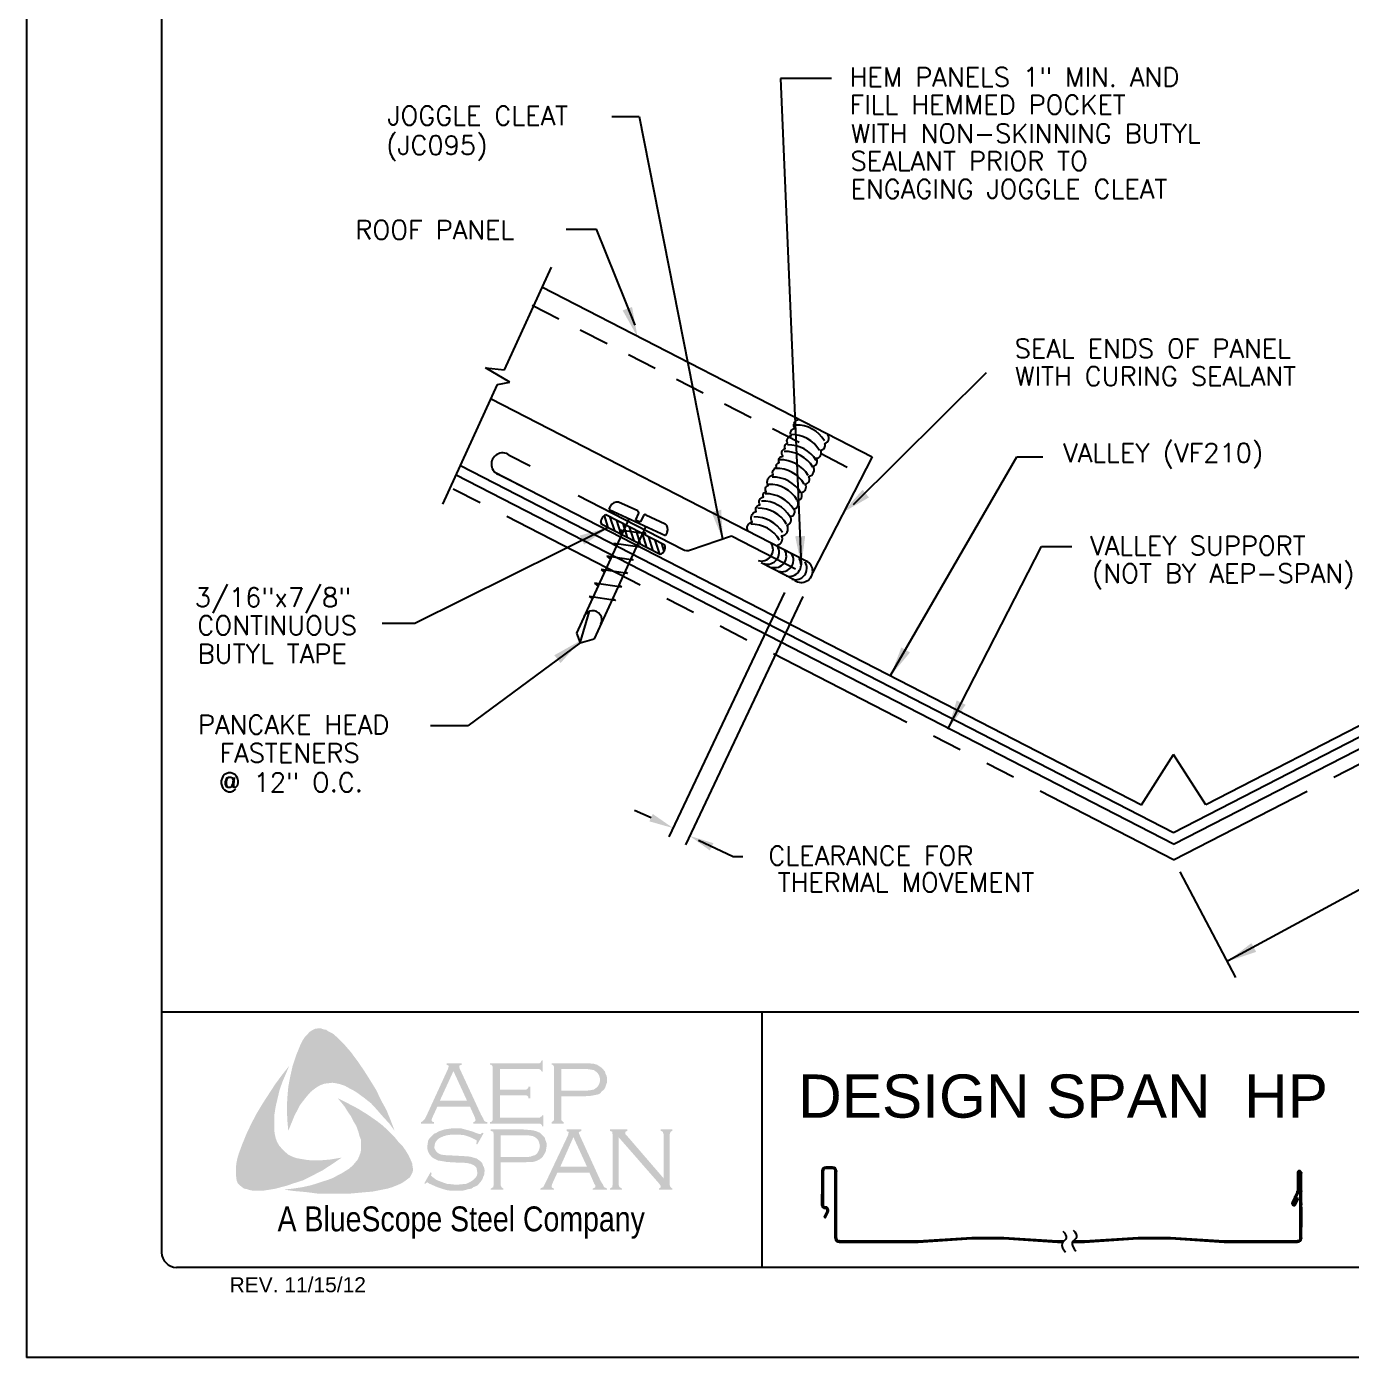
# Model space of a CAD drawing. Extents: x 128.3 to 136.8, y -37.9 to -26.9.
# Drawn here: x 128.3 to 133.82, y -37.85 to -32.31 of the extents above; entities that cross this region are included whole.
import ezdxf
from ezdxf.enums import TextEntityAlignment as Align

# ---------------------------------------------------------------- set-up
doc = ezdxf.new("R2010")
doc.units = 0
doc.header["$LTSCALE"] = 0.5
doc.header["$MEASUREMENT"] = 0
doc.linetypes.add('HIDDEN', pattern=[0.375, 0.25, -0.125])
doc.linetypes.add('PHANTOM', pattern=[2.5, 1.25, -0.25, 0.25, -0.25, 0.25, -0.25])
doc.layers.get('0').update_dxf_attribs({"linetype": 'CONTINUOUS'})
for name, color, linetype in [('BORDER', 9, 'CONTINUOUS'), ('DIM', 4, 'CONTINUOUS'), ('DWG', 2, 'CONTINUOUS'), ('LAYER_1', 160, 'CONTINUOUS')]:
    doc.layers.add(name, color=color, linetype=linetype)
doc.styles.add('ROMAND', font='romand.shx')
doc.styles.get("Standard").update_dxf_attribs({"font": 'romans.shx'})
doc.styles.add('STD', font='simplex.shx', dxfattribs={"height": 0.125})

# ---------------------------------------------------------------- blocks, each defined once
blk = doc.blocks.new('arrow')
at = {"layer": 'DIM', "color": 5}
blk.add_solid([(-0.0169, 0.1015), (0.0169, 0.1015), (0, 0)], dxfattribs=at)
blk = doc.blocks.new('Blue Logo')
at = {"layer": 'LAYER_1'}
for points in [[(-1.7113, 0.8965), (-1.6829, 0.8581), (-1.6566, 0.8197), (-1.6323, 0.7812), (-1.606, 0.7387), (-1.5858, 0.6962), (-1.5635, 0.6557), (-1.5453, 0.6112), (-1.5291, 0.5687), (-1.5514, 0.5991), (-1.5777, 0.6274), (-1.602, 0.6557), (-1.6283, 0.6841), (-1.6566, 0.7063), (-1.687, 0.7286), (-1.7032, 0.7387), (-1.7193, 0.7468), (-1.7376, 0.7569), (-1.7558, 0.763), (-1.774, 0.767), (-1.7881, 0.7691), (-1.8064, 0.767), (-1.8225, 0.765), (-1.8387, 0.7589), (-1.8529, 0.7509), (-1.8671, 0.7407), (-1.8792, 0.7306), (-1.8954, 0.7124), (-1.9096, 0.6942), (-1.9237, 0.676), (-1.9338, 0.6557), (-1.946, 0.6335), (-1.9541, 0.6133), (-1.9723, 0.5687), (-1.9763, 0.6133), (-1.9784, 0.6618), (-1.9763, 0.7063), (-1.9723, 0.7529), (-1.9642, 0.7954), (-1.9541, 0.8399), (-1.9399, 0.8824), (-1.9237, 0.9228), (-1.9116, 0.9471), (-1.9035, 0.9593), (-1.8934, 0.9694), (-1.8853, 0.9795), (-1.8731, 0.9876), (-1.861, 0.9937), (-1.8468, 0.9957), (-1.8367, 0.9957), (-1.8266, 0.9916), (-1.8144, 0.9896), (-1.8064, 0.9836), (-1.7861, 0.9734), (-1.7699, 0.9593), (-1.7537, 0.9431), (-1.7376, 0.9269), (-1.7113, 0.8965)], [(-2.0289, 0.5566), (-2.0249, 0.5384), (-2.0188, 0.5222), (-2.0107, 0.508), (-1.9986, 0.4939), (-1.9864, 0.4817), (-1.9723, 0.4696), (-1.9561, 0.4615), (-1.9399, 0.4554), (-1.9176, 0.4514), (-1.8934, 0.4473), (-1.8691, 0.4453), (-1.8448, 0.4453), (-1.8205, 0.4473), (-1.7962, 0.4494), (-1.7497, 0.4574), (-1.7881, 0.4311), (-1.8286, 0.4048), (-1.8711, 0.3826), (-1.9116, 0.3623), (-1.9561, 0.3482), (-1.9784, 0.3401), (-2.0026, 0.334), (-2.0249, 0.3279), (-2.0492, 0.3239), (-2.0735, 0.3199), (-2.0957, 0.3199), (-2.122, 0.3199), (-2.1321, 0.3219), (-2.1443, 0.3259), (-2.1564, 0.3279), (-2.1645, 0.334), (-2.1746, 0.3421), (-2.1827, 0.3502), (-2.1868, 0.3603), (-2.1888, 0.3704), (-2.1908, 0.3907), (-2.1908, 0.4109), (-2.1888, 0.4332), (-2.1847, 0.4534), (-2.1787, 0.4736), (-2.1645, 0.5121), (-2.1463, 0.5566), (-2.1261, 0.5991), (-2.1038, 0.6416), (-2.0795, 0.6821), (-2.0532, 0.7225), (-2.0269, 0.763), (-1.9986, 0.8014), (-1.9682, 0.8399), (-1.9966, 0.7731), (-2.0087, 0.7387), (-2.0168, 0.7043), (-2.0249, 0.6699), (-2.031, 0.6315), (-2.031, 0.6133), (-2.031, 0.595), (-2.031, 0.5748), (-2.0289, 0.5566)], [(-1.09, 0.7165), (-1.09, 0.6234), (-0.9302, 0.6234), (-0.9241, 0.6234), (-0.9201, 0.6274), (-0.916, 0.6294), (-0.916, 0.6335), (-0.91, 0.6335), (-0.91, 0.587), (-0.916, 0.587), (-0.916, 0.593), (-0.9201, 0.5971), (-0.9241, 0.5991), (-0.9302, 0.5991), (-1.1325, 0.5991), (-1.1325, 0.6052), (-1.1244, 0.6072), (-1.1224, 0.6112), (-1.1204, 0.6133), (-1.1204, 0.6214), (-1.1204, 0.8298), (-1.1204, 0.8358), (-1.1224, 0.8399), (-1.1265, 0.8439), (-1.1325, 0.8439), (-1.1325, 0.85), (-0.9322, 0.85), (-0.9261, 0.85), (-0.9221, 0.852), (-0.9201, 0.8561), (-0.916, 0.8621), (-0.912, 0.8621), (-0.912, 0.8156), (-0.916, 0.8156), (-0.9201, 0.8217), (-0.9221, 0.8237), (-0.9261, 0.8257), (-0.9322, 0.8257), (-1.09, 0.8257), (-1.09, 0.7407), (-0.9868, 0.7407), (-0.9808, 0.7407), (-0.9767, 0.7428), (-0.9727, 0.7468), (-0.9727, 0.7529), (-0.9646, 0.7529), (-0.9646, 0.7043), (-0.9727, 0.7043), (-0.9727, 0.7104), (-0.9767, 0.7144), (-0.9808, 0.7165), (-0.9868, 0.7165), (-1.09, 0.7165)], [(-1.4705, 0.4655), (-1.4603, 0.4433), (-1.4563, 0.4332), (-1.4543, 0.419), (-1.4522, 0.4069), (-1.4543, 0.3967), (-1.4603, 0.3846), (-1.4664, 0.3745), (-1.4826, 0.3623), (-1.5008, 0.3502), (-1.519, 0.3421), (-1.5393, 0.334), (-1.5595, 0.3279), (-1.5797, 0.3239), (-1.6202, 0.3158), (-1.6667, 0.3118), (-1.7113, 0.3077), (-1.7598, 0.3077), (-1.8064, 0.3077), (-1.8529, 0.3077), (-1.8994, 0.3138), (-1.946, 0.3178), (-1.9905, 0.3239), (-1.9541, 0.3279), (-1.9136, 0.334), (-1.8772, 0.3421), (-1.8387, 0.3543), (-1.8023, 0.3664), (-1.7861, 0.3725), (-1.7679, 0.3826), (-1.7517, 0.3907), (-1.7355, 0.4008), (-1.7193, 0.4109), (-1.7032, 0.4251), (-1.693, 0.4372), (-1.6829, 0.4494), (-1.6769, 0.4635), (-1.6708, 0.4797), (-1.6688, 0.4959), (-1.6688, 0.5121), (-1.6688, 0.5303), (-1.6748, 0.5445), (-1.6809, 0.5667), (-1.689, 0.589), (-1.7011, 0.6092), (-1.7113, 0.6294), (-1.7254, 0.6497), (-1.7376, 0.6699), (-1.7659, 0.7043), (-1.7254, 0.6841), (-1.6829, 0.6618), (-1.6404, 0.6355), (-1.6, 0.6072), (-1.5818, 0.593), (-1.5635, 0.5768), (-1.5453, 0.5586), (-1.5291, 0.5424), (-1.513, 0.5222), (-1.4968, 0.506), (-1.4826, 0.4858), (-1.4705, 0.4655)], [(-1.1588, 0.5586), (-1.1851, 0.5121), (-1.1892, 0.5141), (-1.1872, 0.5242), (-1.1872, 0.5283), (-1.1892, 0.5303), (-1.2013, 0.5364), (-1.2195, 0.5445), (-1.2378, 0.5505), (-1.258, 0.5526), (-1.2782, 0.5526), (-1.2944, 0.5526), (-1.3106, 0.5505), (-1.3248, 0.5465), (-1.3389, 0.5404), (-1.3491, 0.5343), (-1.3571, 0.5242), (-1.3612, 0.5161), (-1.3632, 0.504), (-1.3632, 0.4959), (-1.3592, 0.4878), (-1.3531, 0.4797), (-1.345, 0.4736), (-1.3349, 0.4696), (-1.3207, 0.4676), (-1.2782, 0.4655), (-1.2418, 0.4635), (-1.2155, 0.4615), (-1.2013, 0.4574), (-1.1872, 0.4534), (-1.1791, 0.4473), (-1.173, 0.4433), (-1.1669, 0.4372), (-1.1629, 0.4311), (-1.1609, 0.423), (-1.1568, 0.417), (-1.1548, 0.4069), (-1.1548, 0.3988), (-1.1568, 0.3826), (-1.1609, 0.3765), (-1.1629, 0.3684), (-1.1669, 0.3623), (-1.171, 0.3563), (-1.1831, 0.3421), (-1.1912, 0.3381), (-1.2013, 0.334), (-1.2094, 0.3279), (-1.2216, 0.3259), (-1.2438, 0.3199), (-1.2701, 0.3199), (-1.2985, 0.3199), (-1.3126, 0.3219), (-1.3268, 0.3259), (-1.3511, 0.334), (-1.3835, 0.3482), (-1.3936, 0.3543), (-1.3976, 0.3522), (-1.4017, 0.3482), (-1.4057, 0.3502), (-1.3794, 0.3967), (-1.3754, 0.3927), (-1.3774, 0.3826), (-1.3754, 0.3806), (-1.3713, 0.3765), (-1.3551, 0.3644), (-1.3349, 0.3563), (-1.3126, 0.3482), (-1.2924, 0.3462), (-1.2722, 0.3441), (-1.2499, 0.3462), (-1.2297, 0.3482), (-1.2135, 0.3563), (-1.2013, 0.3644), (-1.1932, 0.3725), (-1.1872, 0.3806), (-1.1851, 0.3887), (-1.1851, 0.3967), (-1.1872, 0.4089), (-1.1872, 0.4129), (-1.1912, 0.419), (-1.1993, 0.4251), (-1.2115, 0.4311), (-1.2216, 0.4332), (-1.2297, 0.4352), (-1.2843, 0.4372), (-1.3126, 0.4392), (-1.3349, 0.4433), (-1.3491, 0.4453), (-1.3652, 0.4534), (-1.3713, 0.4574), (-1.3754, 0.4615), (-1.3814, 0.4676), (-1.3855, 0.4736), (-1.3895, 0.4817), (-1.3915, 0.4878), (-1.3936, 0.4959), (-1.3936, 0.502), (-1.3915, 0.5161), (-1.3895, 0.5283), (-1.3835, 0.5384), (-1.3733, 0.5485), (-1.3652, 0.5566), (-1.3551, 0.5606), (-1.345, 0.5667), (-1.3329, 0.5708), (-1.3207, 0.5748), (-1.3066, 0.5768), (-1.2924, 0.5789), (-1.2762, 0.5789), (-1.2519, 0.5789), (-1.2297, 0.5728), (-1.2074, 0.5667), (-1.1811, 0.5566), (-1.173, 0.5546), (-1.169, 0.5566), (-1.1649, 0.5606), (-1.1588, 0.5586)], [(-0.5963, 0.5424), (-0.5963, 0.3462), (-0.5943, 0.3381), (-0.5923, 0.334), (-0.5882, 0.332), (-0.5822, 0.3279), (-0.5822, 0.3239), (-0.6327, 0.3239), (-0.6327, 0.3279), (-0.6267, 0.332), (-0.6226, 0.334), (-0.6226, 0.3381), (-0.6206, 0.3462), (-0.6206, 0.5526), (-0.6226, 0.5586), (-0.6226, 0.5647), (-0.6267, 0.5667), (-0.6327, 0.5687), (-0.6327, 0.5748), (-0.5599, 0.5748), (-0.5599, 0.5687), (-0.568, 0.5647), (-0.568, 0.5627), (-0.568, 0.5606), (-0.568, 0.5546), (-0.5599, 0.5465), (-0.4081, 0.3704), (-0.4081, 0.5526), (-0.4102, 0.5586), (-0.4122, 0.5647), (-0.4142, 0.5667), (-0.4203, 0.5687), (-0.4203, 0.5748), (-0.3717, 0.5748), (-0.3717, 0.5687), (-0.3778, 0.5667), (-0.3798, 0.5647), (-0.3818, 0.5586), (-0.3839, 0.5526), (-0.3839, 0.3462), (-0.3818, 0.3381), (-0.3798, 0.334), (-0.3778, 0.332), (-0.3717, 0.3279), (-0.3717, 0.3239), (-0.4284, 0.3239), (-0.4284, 0.3279), (-0.4223, 0.332), (-0.4203, 0.334), (-0.4203, 0.336), (-0.4223, 0.3421), (-0.4284, 0.3502), (-0.5963, 0.5424)]]:
    blk.add_hatch(color=7, dxfattribs=at).paths.add_polyline_path(points)
h = blk.add_hatch(color=7, dxfattribs=at)
edge = h.paths.add_edge_path(flags=16)
edge.add_spline(control_points=[(-1.2276, 0.6942), (-1.2276, 0.6942), (-1.2843, 0.8176), (-1.2843, 0.8176), (-1.2843, 0.8176), (-1.341, 0.6942), (-1.341, 0.6942), (-1.341, 0.6942), (-1.2276, 0.6942), (-1.2276, 0.6942), (-1.2276, 0.6942), (-1.2276, 0.6942), (-1.2276, 0.6942), (-1.2276, 0.6942), (-1.2276, 0.6942), (-1.2276, 0.6942)], knot_values=[0, 0, 0, 0, 1, 1, 1, 2, 2, 2, 3, 3, 3, 4, 4, 4, 5, 5, 5, 5], degree=3, periodic=0)
edge = h.paths.add_edge_path()
edge.add_spline(control_points=[(-1.2155, 0.6699), (-1.2155, 0.6699), (-1.3511, 0.6699), (-1.3511, 0.6699), (-1.3511, 0.6699), (-1.3733, 0.6214), (-1.3733, 0.6214), (-1.3733, 0.6214), (-1.3733, 0.6214), (-1.3733, 0.6214), (-1.3733, 0.6214), (-1.3754, 0.6133), (-1.3754, 0.6133), (-1.3754, 0.6133), (-1.3754, 0.6133), (-1.3754, 0.6133), (-1.3754, 0.6133), (-1.3754, 0.6112), (-1.3754, 0.6112), (-1.3754, 0.6112), (-1.3733, 0.6072), (-1.3733, 0.6072), (-1.3733, 0.6072), (-1.3652, 0.6052), (-1.3652, 0.6052), (-1.3652, 0.6052), (-1.3652, 0.5991), (-1.3652, 0.5991), (-1.3652, 0.5991), (-1.4199, 0.5991), (-1.4199, 0.5991), (-1.4199, 0.5991), (-1.4199, 0.6052), (-1.4199, 0.6052), (-1.4199, 0.6052), (-1.4199, 0.6052), (-1.4199, 0.6052), (-1.4199, 0.6052), (-1.4138, 0.6072), (-1.4138, 0.6072), (-1.4138, 0.6072), (-1.4098, 0.6112), (-1.4098, 0.6112), (-1.4098, 0.6112), (-1.4098, 0.6112), (-1.4098, 0.6112), (-1.4098, 0.6112), (-1.4037, 0.6173), (-1.4037, 0.6173), (-1.4037, 0.6173), (-1.3976, 0.6294), (-1.3976, 0.6294), (-1.3976, 0.6294), (-1.3066, 0.8277), (-1.3066, 0.8277), (-1.3066, 0.8277), (-1.3066, 0.8277), (-1.3066, 0.8277), (-1.3066, 0.8277), (-1.3045, 0.8358), (-1.3045, 0.8358), (-1.3045, 0.8358), (-1.3045, 0.8358), (-1.3045, 0.8358), (-1.3045, 0.8358), (-1.3045, 0.8399), (-1.3045, 0.8399), (-1.3045, 0.8399), (-1.3066, 0.8419), (-1.3066, 0.8419), (-1.3066, 0.8419), (-1.3126, 0.8439), (-1.3126, 0.8439), (-1.3126, 0.8439), (-1.3126, 0.85), (-1.3126, 0.85), (-1.3126, 0.85), (-1.2499, 0.85), (-1.2499, 0.85), (-1.2499, 0.85), (-1.2499, 0.8439), (-1.2499, 0.8439), (-1.2499, 0.8439), (-1.2499, 0.8439), (-1.2499, 0.8439), (-1.2499, 0.8439), (-1.258, 0.8419), (-1.258, 0.8419), (-1.258, 0.8419), (-1.26, 0.8399), (-1.26, 0.8399), (-1.26, 0.8399), (-1.26, 0.8358), (-1.26, 0.8358), (-1.26, 0.8358), (-1.26, 0.8358), (-1.26, 0.8358), (-1.26, 0.8358), (-1.258, 0.8277), (-1.258, 0.8277), (-1.258, 0.8277), (-1.169, 0.6355), (-1.169, 0.6355), (-1.169, 0.6355), (-1.169, 0.6355), (-1.169, 0.6355), (-1.169, 0.6355), (-1.1609, 0.6214), (-1.1609, 0.6214), (-1.1609, 0.6214), (-1.1568, 0.6112), (-1.1568, 0.6112), (-1.1568, 0.6112), (-1.1568, 0.6112), (-1.1568, 0.6112), (-1.1568, 0.6112), (-1.1528, 0.6072), (-1.1528, 0.6072), (-1.1528, 0.6072), (-1.1427, 0.6052), (-1.1427, 0.6052), (-1.1427, 0.6052), (-1.1427, 0.5991), (-1.1427, 0.5991), (-1.1427, 0.5991), (-1.2013, 0.5991), (-1.2013, 0.5991), (-1.2013, 0.5991), (-1.2013, 0.6052), (-1.2013, 0.6052), (-1.2013, 0.6052), (-1.2013, 0.6052), (-1.2013, 0.6052), (-1.2013, 0.6052), (-1.1973, 0.6072), (-1.1973, 0.6072), (-1.1973, 0.6072), (-1.1953, 0.6072), (-1.1953, 0.6072), (-1.1953, 0.6072), (-1.1932, 0.6112), (-1.1932, 0.6112), (-1.1932, 0.6112), (-1.1912, 0.6133), (-1.1912, 0.6133), (-1.1912, 0.6133), (-1.1912, 0.6133), (-1.1912, 0.6133), (-1.1912, 0.6133), (-1.1932, 0.6173), (-1.1932, 0.6173), (-1.1932, 0.6173), (-1.1953, 0.6254), (-1.1953, 0.6254), (-1.1953, 0.6254), (-1.2155, 0.6699), (-1.2155, 0.6699), (-1.2155, 0.6699), (-1.2155, 0.6699), (-1.2155, 0.6699), (-1.2155, 0.6699), (-1.2155, 0.6699), (-1.2155, 0.6699)], knot_values=[0, 0, 0, 0, 1, 1, 1, 2, 2, 2, 3, 3, 3, 4, 4, 4, 5, 5, 5, 6, 6, 6, 7, 7, 7, 8, 8, 8, 9, 9, 9, 10, 10, 10, 11, 11, 11, 12, 12, 12, 13, 13, 13, 14, 14, 14, 15, 15, 15, 16, 16, 16, 17, 17, 17, 18, 18, 18, 19, 19, 19, 20, 20, 20, 21, 21, 21, 22, 22, 22, 23, 23, 23, 24, 24, 24, 25, 25, 25, 26, 26, 26, 27, 27, 27, 28, 28, 28, 29, 29, 29, 30, 30, 30, 31, 31, 31, 32, 32, 32, 33, 33, 33, 34, 34, 34, 35, 35, 35, 36, 36, 36, 37, 37, 37, 38, 38, 38, 39, 39, 39, 40, 40, 40, 41, 41, 41, 42, 42, 42, 43, 43, 43, 44, 44, 44, 45, 45, 45, 46, 46, 46, 47, 47, 47, 48, 48, 48, 49, 49, 49, 50, 50, 50, 51, 51, 51, 52, 52, 52, 53, 53, 53, 54, 54, 54, 54], degree=3, periodic=0)
h = blk.add_hatch(color=7, dxfattribs=at)
edge = h.paths.add_edge_path(flags=16)
edge.add_spline(control_points=[(-0.8351, 0.7367), (-0.8351, 0.7367), (-0.742, 0.7367), (-0.742, 0.7367), (-0.742, 0.7367), (-0.742, 0.7367), (-0.742, 0.7367), (-0.742, 0.7367), (-0.7238, 0.7367), (-0.7238, 0.7367), (-0.7238, 0.7367), (-0.7096, 0.7387), (-0.7096, 0.7387), (-0.7096, 0.7387), (-0.7096, 0.7387), (-0.7096, 0.7387), (-0.7096, 0.7387), (-0.6995, 0.7407), (-0.6995, 0.7407), (-0.6995, 0.7407), (-0.6934, 0.7448), (-0.6934, 0.7448), (-0.6934, 0.7448), (-0.6934, 0.7448), (-0.6934, 0.7448), (-0.6934, 0.7448), (-0.6854, 0.7509), (-0.6854, 0.7509), (-0.6854, 0.7509), (-0.6793, 0.7589), (-0.6793, 0.7589), (-0.6793, 0.7589), (-0.6752, 0.7691), (-0.6752, 0.7691), (-0.6752, 0.7691), (-0.6732, 0.7812), (-0.6732, 0.7812), (-0.6732, 0.7812), (-0.6732, 0.7812), (-0.6732, 0.7812), (-0.6732, 0.7812), (-0.6752, 0.7933), (-0.6752, 0.7933), (-0.6752, 0.7933), (-0.6793, 0.8035), (-0.6793, 0.8035), (-0.6793, 0.8035), (-0.6854, 0.8116), (-0.6854, 0.8116), (-0.6854, 0.8116), (-0.6934, 0.8176), (-0.6934, 0.8176), (-0.6934, 0.8176), (-0.6934, 0.8176), (-0.6934, 0.8176), (-0.6934, 0.8176), (-0.6995, 0.8217), (-0.6995, 0.8217), (-0.6995, 0.8217), (-0.7096, 0.8237), (-0.7096, 0.8237), (-0.7096, 0.8237), (-0.7096, 0.8237), (-0.7096, 0.8237), (-0.7096, 0.8237), (-0.7238, 0.8257), (-0.7238, 0.8257), (-0.7238, 0.8257), (-0.742, 0.8257), (-0.742, 0.8257), (-0.742, 0.8257), (-0.8351, 0.8257), (-0.8351, 0.8257), (-0.8351, 0.8257), (-0.8351, 0.7367), (-0.8351, 0.7367), (-0.8351, 0.7367), (-0.8351, 0.7367), (-0.8351, 0.7367), (-0.8351, 0.7367), (-0.8351, 0.7367), (-0.8351, 0.7367)], knot_values=[0, 0, 0, 0, 1, 1, 1, 2, 2, 2, 3, 3, 3, 4, 4, 4, 5, 5, 5, 6, 6, 6, 7, 7, 7, 8, 8, 8, 9, 9, 9, 10, 10, 10, 11, 11, 11, 12, 12, 12, 13, 13, 13, 14, 14, 14, 15, 15, 15, 16, 16, 16, 17, 17, 17, 18, 18, 18, 19, 19, 19, 20, 20, 20, 21, 21, 21, 22, 22, 22, 23, 23, 23, 24, 24, 24, 25, 25, 25, 26, 26, 26, 27, 27, 27, 27], degree=3, periodic=0)
edge = h.paths.add_edge_path()
edge.add_spline(control_points=[(-0.8351, 0.7124), (-0.8351, 0.7124), (-0.8351, 0.6193), (-0.8351, 0.6193), (-0.8351, 0.6193), (-0.8351, 0.6193), (-0.8351, 0.6193), (-0.8351, 0.6193), (-0.8351, 0.6133), (-0.8351, 0.6133), (-0.8351, 0.6133), (-0.8331, 0.6112), (-0.8331, 0.6112), (-0.8331, 0.6112), (-0.8331, 0.6112), (-0.8331, 0.6112), (-0.8331, 0.6112), (-0.829, 0.6072), (-0.829, 0.6072), (-0.829, 0.6072), (-0.825, 0.6052), (-0.825, 0.6052), (-0.825, 0.6052), (-0.825, 0.5991), (-0.825, 0.5991), (-0.825, 0.5991), (-0.8756, 0.5991), (-0.8756, 0.5991), (-0.8756, 0.5991), (-0.8756, 0.6052), (-0.8756, 0.6052), (-0.8756, 0.6052), (-0.8756, 0.6052), (-0.8756, 0.6052), (-0.8756, 0.6052), (-0.8715, 0.6072), (-0.8715, 0.6072), (-0.8715, 0.6072), (-0.8675, 0.6112), (-0.8675, 0.6112), (-0.8675, 0.6112), (-0.8675, 0.6112), (-0.8675, 0.6112), (-0.8675, 0.6112), (-0.8654, 0.6133), (-0.8654, 0.6133), (-0.8654, 0.6133), (-0.8654, 0.6193), (-0.8654, 0.6193), (-0.8654, 0.6193), (-0.8654, 0.8318), (-0.8654, 0.8318), (-0.8654, 0.8318), (-0.8654, 0.8318), (-0.8654, 0.8318), (-0.8654, 0.8318), (-0.8654, 0.8358), (-0.8654, 0.8358), (-0.8654, 0.8358), (-0.8675, 0.8399), (-0.8675, 0.8399), (-0.8675, 0.8399), (-0.8675, 0.8399), (-0.8675, 0.8399), (-0.8675, 0.8399), (-0.8715, 0.8439), (-0.8715, 0.8439), (-0.8715, 0.8439), (-0.8756, 0.8439), (-0.8756, 0.8439), (-0.8756, 0.8439), (-0.8756, 0.85), (-0.8756, 0.85), (-0.8756, 0.85), (-0.744, 0.85), (-0.744, 0.85), (-0.744, 0.85), (-0.744, 0.85), (-0.744, 0.85), (-0.744, 0.85), (-0.7198, 0.85), (-0.7198, 0.85), (-0.7198, 0.85), (-0.6995, 0.848), (-0.6995, 0.848), (-0.6995, 0.848), (-0.6995, 0.848), (-0.6995, 0.848), (-0.6995, 0.848), (-0.6854, 0.8439), (-0.6854, 0.8439), (-0.6854, 0.8439), (-0.6732, 0.8358), (-0.6732, 0.8358), (-0.6732, 0.8358), (-0.6732, 0.8358), (-0.6732, 0.8358), (-0.6732, 0.8358), (-0.6671, 0.8318), (-0.6671, 0.8318), (-0.6671, 0.8318), (-0.6631, 0.8277), (-0.6631, 0.8277), (-0.6631, 0.8277), (-0.653, 0.8156), (-0.653, 0.8156), (-0.653, 0.8156), (-0.653, 0.8156), (-0.653, 0.8156), (-0.653, 0.8156), (-0.651, 0.8075), (-0.651, 0.8075), (-0.651, 0.8075), (-0.6469, 0.7994), (-0.6469, 0.7994), (-0.6469, 0.7994), (-0.6449, 0.7913), (-0.6449, 0.7913), (-0.6449, 0.7913), (-0.6449, 0.7812), (-0.6449, 0.7812), (-0.6449, 0.7812), (-0.6449, 0.7812), (-0.6449, 0.7812), (-0.6449, 0.7812), (-0.6449, 0.7691), (-0.6449, 0.7691), (-0.6449, 0.7691), (-0.6489, 0.7589), (-0.6489, 0.7589), (-0.6489, 0.7589), (-0.653, 0.7468), (-0.653, 0.7468), (-0.653, 0.7468), (-0.659, 0.7387), (-0.659, 0.7387), (-0.659, 0.7387), (-0.659, 0.7387), (-0.659, 0.7387), (-0.659, 0.7387), (-0.6671, 0.7326), (-0.6671, 0.7326), (-0.6671, 0.7326), (-0.6732, 0.7245), (-0.6732, 0.7245), (-0.6732, 0.7245), (-0.6813, 0.7205), (-0.6813, 0.7205), (-0.6813, 0.7205), (-0.6914, 0.7185), (-0.6914, 0.7185), (-0.6914, 0.7185), (-0.6914, 0.7185), (-0.6914, 0.7185), (-0.6914, 0.7185), (-0.7015, 0.7165), (-0.7015, 0.7165), (-0.7015, 0.7165), (-0.7137, 0.7144), (-0.7137, 0.7144), (-0.7137, 0.7144), (-0.744, 0.7124), (-0.744, 0.7124), (-0.744, 0.7124), (-0.8351, 0.7124), (-0.8351, 0.7124), (-0.8351, 0.7124), (-0.8351, 0.7124), (-0.8351, 0.7124), (-0.8351, 0.7124), (-0.8351, 0.7124), (-0.8351, 0.7124)], knot_values=[0, 0, 0, 0, 1, 1, 1, 2, 2, 2, 3, 3, 3, 4, 4, 4, 5, 5, 5, 6, 6, 6, 7, 7, 7, 8, 8, 8, 9, 9, 9, 10, 10, 10, 11, 11, 11, 12, 12, 12, 13, 13, 13, 14, 14, 14, 15, 15, 15, 16, 16, 16, 17, 17, 17, 18, 18, 18, 19, 19, 19, 20, 20, 20, 21, 21, 21, 22, 22, 22, 23, 23, 23, 24, 24, 24, 25, 25, 25, 26, 26, 26, 27, 27, 27, 28, 28, 28, 29, 29, 29, 30, 30, 30, 31, 31, 31, 32, 32, 32, 33, 33, 33, 34, 34, 34, 35, 35, 35, 36, 36, 36, 37, 37, 37, 38, 38, 38, 39, 39, 39, 40, 40, 40, 41, 41, 41, 42, 42, 42, 43, 43, 43, 44, 44, 44, 45, 45, 45, 46, 46, 46, 47, 47, 47, 48, 48, 48, 49, 49, 49, 50, 50, 50, 51, 51, 51, 52, 52, 52, 53, 53, 53, 54, 54, 54, 55, 55, 55, 56, 56, 56, 57, 57, 57, 57], degree=3, periodic=0)
h = blk.add_hatch(color=7, dxfattribs=at)
edge = h.paths.add_edge_path(flags=16)
edge.add_spline(control_points=[(-1.088, 0.4595), (-1.088, 0.4595), (-0.9929, 0.4595), (-0.9929, 0.4595), (-0.9929, 0.4595), (-0.9929, 0.4595), (-0.9929, 0.4595), (-0.9929, 0.4595), (-0.9747, 0.4595), (-0.9747, 0.4595), (-0.9747, 0.4595), (-0.9626, 0.4615), (-0.9626, 0.4615), (-0.9626, 0.4615), (-0.9626, 0.4615), (-0.9626, 0.4615), (-0.9626, 0.4615), (-0.9525, 0.4655), (-0.9525, 0.4655), (-0.9525, 0.4655), (-0.9444, 0.4676), (-0.9444, 0.4676), (-0.9444, 0.4676), (-0.9444, 0.4676), (-0.9444, 0.4676), (-0.9444, 0.4676), (-0.9363, 0.4736), (-0.9363, 0.4736), (-0.9363, 0.4736), (-0.9302, 0.4838), (-0.9302, 0.4838), (-0.9302, 0.4838), (-0.9261, 0.4939), (-0.9261, 0.4939), (-0.9261, 0.4939), (-0.9241, 0.506), (-0.9241, 0.506), (-0.9241, 0.506), (-0.9241, 0.506), (-0.9241, 0.506), (-0.9241, 0.506), (-0.9261, 0.5161), (-0.9261, 0.5161), (-0.9261, 0.5161), (-0.9302, 0.5283), (-0.9302, 0.5283), (-0.9302, 0.5283), (-0.9363, 0.5364), (-0.9363, 0.5364), (-0.9363, 0.5364), (-0.9444, 0.5424), (-0.9444, 0.5424), (-0.9444, 0.5424), (-0.9444, 0.5424), (-0.9444, 0.5424), (-0.9444, 0.5424), (-0.9525, 0.5465), (-0.9525, 0.5465), (-0.9525, 0.5465), (-0.9626, 0.5485), (-0.9626, 0.5485), (-0.9626, 0.5485), (-0.9626, 0.5485), (-0.9626, 0.5485), (-0.9626, 0.5485), (-0.9747, 0.5505), (-0.9747, 0.5505), (-0.9747, 0.5505), (-0.9929, 0.5505), (-0.9929, 0.5505), (-0.9929, 0.5505), (-1.088, 0.5505), (-1.088, 0.5505), (-1.088, 0.5505), (-1.088, 0.4595), (-1.088, 0.4595), (-1.088, 0.4595), (-1.088, 0.4595), (-1.088, 0.4595), (-1.088, 0.4595), (-1.088, 0.4595), (-1.088, 0.4595)], knot_values=[0, 0, 0, 0, 1, 1, 1, 2, 2, 2, 3, 3, 3, 4, 4, 4, 5, 5, 5, 6, 6, 6, 7, 7, 7, 8, 8, 8, 9, 9, 9, 10, 10, 10, 11, 11, 11, 12, 12, 12, 13, 13, 13, 14, 14, 14, 15, 15, 15, 16, 16, 16, 17, 17, 17, 18, 18, 18, 19, 19, 19, 20, 20, 20, 21, 21, 21, 22, 22, 22, 23, 23, 23, 24, 24, 24, 25, 25, 25, 26, 26, 26, 27, 27, 27, 27], degree=3, periodic=0)
edge = h.paths.add_edge_path()
edge.add_spline(control_points=[(-1.088, 0.4372), (-1.088, 0.4372), (-1.088, 0.3421), (-1.088, 0.3421), (-1.088, 0.3421), (-1.088, 0.3421), (-1.088, 0.3421), (-1.088, 0.3421), (-1.086, 0.3381), (-1.086, 0.3381), (-1.086, 0.3381), (-1.084, 0.334), (-1.084, 0.334), (-1.084, 0.334), (-1.084, 0.334), (-1.084, 0.334), (-1.084, 0.334), (-1.082, 0.332), (-1.082, 0.332), (-1.082, 0.332), (-1.0759, 0.3279), (-1.0759, 0.3279), (-1.0759, 0.3279), (-1.0759, 0.3239), (-1.0759, 0.3239), (-1.0759, 0.3239), (-1.1285, 0.3239), (-1.1285, 0.3239), (-1.1285, 0.3239), (-1.1285, 0.3279), (-1.1285, 0.3279), (-1.1285, 0.3279), (-1.1285, 0.3279), (-1.1285, 0.3279), (-1.1285, 0.3279), (-1.1224, 0.332), (-1.1224, 0.332), (-1.1224, 0.332), (-1.1184, 0.334), (-1.1184, 0.334), (-1.1184, 0.334), (-1.1184, 0.334), (-1.1184, 0.334), (-1.1184, 0.334), (-1.1184, 0.3381), (-1.1184, 0.3381), (-1.1184, 0.3381), (-1.1164, 0.3421), (-1.1164, 0.3421), (-1.1164, 0.3421), (-1.1164, 0.5566), (-1.1164, 0.5566), (-1.1164, 0.5566), (-1.1164, 0.5566), (-1.1164, 0.5566), (-1.1164, 0.5566), (-1.1184, 0.5606), (-1.1184, 0.5606), (-1.1184, 0.5606), (-1.1184, 0.5647), (-1.1184, 0.5647), (-1.1184, 0.5647), (-1.1184, 0.5647), (-1.1184, 0.5647), (-1.1184, 0.5647), (-1.1224, 0.5667), (-1.1224, 0.5667), (-1.1224, 0.5667), (-1.1285, 0.5687), (-1.1285, 0.5687), (-1.1285, 0.5687), (-1.1285, 0.5748), (-1.1285, 0.5748), (-1.1285, 0.5748), (-0.997, 0.5748), (-0.997, 0.5748), (-0.997, 0.5748), (-0.997, 0.5748), (-0.997, 0.5748), (-0.997, 0.5748), (-0.9727, 0.5728), (-0.9727, 0.5728), (-0.9727, 0.5728), (-0.9525, 0.5708), (-0.9525, 0.5708), (-0.9525, 0.5708), (-0.9525, 0.5708), (-0.9525, 0.5708), (-0.9525, 0.5708), (-0.9383, 0.5667), (-0.9383, 0.5667), (-0.9383, 0.5667), (-0.9241, 0.5606), (-0.9241, 0.5606), (-0.9241, 0.5606), (-0.9241, 0.5606), (-0.9241, 0.5606), (-0.9241, 0.5606), (-0.9201, 0.5566), (-0.9201, 0.5566), (-0.9201, 0.5566), (-0.914, 0.5505), (-0.914, 0.5505), (-0.914, 0.5505), (-0.9039, 0.5404), (-0.9039, 0.5404), (-0.9039, 0.5404), (-0.9039, 0.5404), (-0.9039, 0.5404), (-0.9039, 0.5404), (-0.9019, 0.5323), (-0.9019, 0.5323), (-0.9019, 0.5323), (-0.8978, 0.5222), (-0.8978, 0.5222), (-0.8978, 0.5222), (-0.8958, 0.5161), (-0.8958, 0.5161), (-0.8958, 0.5161), (-0.8958, 0.506), (-0.8958, 0.506), (-0.8958, 0.506), (-0.8958, 0.506), (-0.8958, 0.506), (-0.8958, 0.506), (-0.8978, 0.4939), (-0.8978, 0.4939), (-0.8978, 0.4939), (-0.8998, 0.4817), (-0.8998, 0.4817), (-0.8998, 0.4817), (-0.9059, 0.4716), (-0.9059, 0.4716), (-0.9059, 0.4716), (-0.912, 0.4615), (-0.912, 0.4615), (-0.912, 0.4615), (-0.912, 0.4615), (-0.912, 0.4615), (-0.912, 0.4615), (-0.9181, 0.4554), (-0.9181, 0.4554), (-0.9181, 0.4554), (-0.9261, 0.4494), (-0.9261, 0.4494), (-0.9261, 0.4494), (-0.9342, 0.4453), (-0.9342, 0.4453), (-0.9342, 0.4453), (-0.9444, 0.4413), (-0.9444, 0.4413), (-0.9444, 0.4413), (-0.9444, 0.4413), (-0.9444, 0.4413), (-0.9444, 0.4413), (-0.9525, 0.4392), (-0.9525, 0.4392), (-0.9525, 0.4392), (-0.9646, 0.4392), (-0.9646, 0.4392), (-0.9646, 0.4392), (-0.997, 0.4372), (-0.997, 0.4372), (-0.997, 0.4372), (-1.088, 0.4372), (-1.088, 0.4372), (-1.088, 0.4372), (-1.088, 0.4372), (-1.088, 0.4372), (-1.088, 0.4372), (-1.088, 0.4372), (-1.088, 0.4372)], knot_values=[0, 0, 0, 0, 1, 1, 1, 2, 2, 2, 3, 3, 3, 4, 4, 4, 5, 5, 5, 6, 6, 6, 7, 7, 7, 8, 8, 8, 9, 9, 9, 10, 10, 10, 11, 11, 11, 12, 12, 12, 13, 13, 13, 14, 14, 14, 15, 15, 15, 16, 16, 16, 17, 17, 17, 18, 18, 18, 19, 19, 19, 20, 20, 20, 21, 21, 21, 22, 22, 22, 23, 23, 23, 24, 24, 24, 25, 25, 25, 26, 26, 26, 27, 27, 27, 28, 28, 28, 29, 29, 29, 30, 30, 30, 31, 31, 31, 32, 32, 32, 33, 33, 33, 34, 34, 34, 35, 35, 35, 36, 36, 36, 37, 37, 37, 38, 38, 38, 39, 39, 39, 40, 40, 40, 41, 41, 41, 42, 42, 42, 43, 43, 43, 44, 44, 44, 45, 45, 45, 46, 46, 46, 47, 47, 47, 48, 48, 48, 49, 49, 49, 50, 50, 50, 51, 51, 51, 52, 52, 52, 53, 53, 53, 54, 54, 54, 55, 55, 55, 56, 56, 56, 57, 57, 57, 57], degree=3, periodic=0)
h = blk.add_hatch(color=7, dxfattribs=at)
edge = h.paths.add_edge_path(flags=16)
edge.add_spline(control_points=[(-0.7278, 0.419), (-0.7278, 0.419), (-0.7845, 0.5424), (-0.7845, 0.5424), (-0.7845, 0.5424), (-0.8391, 0.419), (-0.8391, 0.419), (-0.8391, 0.419), (-0.7278, 0.419), (-0.7278, 0.419), (-0.7278, 0.419), (-0.7278, 0.419), (-0.7278, 0.419), (-0.7278, 0.419), (-0.7278, 0.419), (-0.7278, 0.419)], knot_values=[0, 0, 0, 0, 1, 1, 1, 2, 2, 2, 3, 3, 3, 4, 4, 4, 5, 5, 5, 5], degree=3, periodic=0)
edge = h.paths.add_edge_path()
edge.add_spline(control_points=[(-0.7177, 0.3947), (-0.7177, 0.3947), (-0.8513, 0.3947), (-0.8513, 0.3947), (-0.8513, 0.3947), (-0.8735, 0.3462), (-0.8735, 0.3462), (-0.8735, 0.3462), (-0.8735, 0.3462), (-0.8735, 0.3462), (-0.8735, 0.3462), (-0.8756, 0.336), (-0.8756, 0.336), (-0.8756, 0.336), (-0.8756, 0.336), (-0.8756, 0.336), (-0.8756, 0.336), (-0.8756, 0.334), (-0.8756, 0.334), (-0.8756, 0.334), (-0.8735, 0.332), (-0.8735, 0.332), (-0.8735, 0.332), (-0.8654, 0.3279), (-0.8654, 0.3279), (-0.8654, 0.3279), (-0.8654, 0.3239), (-0.8654, 0.3239), (-0.8654, 0.3239), (-0.9221, 0.3239), (-0.9221, 0.3239), (-0.9221, 0.3239), (-0.9221, 0.3279), (-0.9221, 0.3279), (-0.9221, 0.3279), (-0.9221, 0.3279), (-0.9221, 0.3279), (-0.9221, 0.3279), (-0.916, 0.332), (-0.916, 0.332), (-0.916, 0.332), (-0.91, 0.334), (-0.91, 0.334), (-0.91, 0.334), (-0.91, 0.334), (-0.91, 0.334), (-0.91, 0.334), (-0.9059, 0.3421), (-0.9059, 0.3421), (-0.9059, 0.3421), (-0.8998, 0.3543), (-0.8998, 0.3543), (-0.8998, 0.3543), (-0.8068, 0.5505), (-0.8068, 0.5505), (-0.8068, 0.5505), (-0.8068, 0.5505), (-0.8068, 0.5505), (-0.8068, 0.5505), (-0.8047, 0.5606), (-0.8047, 0.5606), (-0.8047, 0.5606), (-0.8047, 0.5606), (-0.8047, 0.5606), (-0.8047, 0.5606), (-0.8047, 0.5647), (-0.8047, 0.5647), (-0.8047, 0.5647), (-0.8068, 0.5647), (-0.8068, 0.5647), (-0.8068, 0.5647), (-0.8128, 0.5687), (-0.8128, 0.5687), (-0.8128, 0.5687), (-0.8128, 0.5748), (-0.8128, 0.5748), (-0.8128, 0.5748), (-0.7521, 0.5748), (-0.7521, 0.5748), (-0.7521, 0.5748), (-0.7521, 0.5687), (-0.7521, 0.5687), (-0.7521, 0.5687), (-0.7521, 0.5687), (-0.7521, 0.5687), (-0.7521, 0.5687), (-0.7582, 0.5647), (-0.7582, 0.5647), (-0.7582, 0.5647), (-0.7602, 0.5647), (-0.7602, 0.5647), (-0.7602, 0.5647), (-0.7622, 0.5606), (-0.7622, 0.5606), (-0.7622, 0.5606), (-0.7622, 0.5606), (-0.7622, 0.5606), (-0.7622, 0.5606), (-0.7582, 0.5505), (-0.7582, 0.5505), (-0.7582, 0.5505), (-0.6712, 0.3603), (-0.6712, 0.3603), (-0.6712, 0.3603), (-0.6712, 0.3603), (-0.6712, 0.3603), (-0.6712, 0.3603), (-0.6611, 0.3441), (-0.6611, 0.3441), (-0.6611, 0.3441), (-0.657, 0.334), (-0.657, 0.334), (-0.657, 0.334), (-0.657, 0.334), (-0.657, 0.334), (-0.657, 0.334), (-0.651, 0.332), (-0.651, 0.332), (-0.651, 0.332), (-0.6449, 0.3279), (-0.6449, 0.3279), (-0.6449, 0.3279), (-0.6449, 0.3239), (-0.6449, 0.3239), (-0.6449, 0.3239), (-0.7036, 0.3239), (-0.7036, 0.3239), (-0.7036, 0.3239), (-0.7036, 0.3279), (-0.7036, 0.3279), (-0.7036, 0.3279), (-0.7036, 0.3279), (-0.7036, 0.3279), (-0.7036, 0.3279), (-0.6995, 0.33), (-0.6995, 0.33), (-0.6995, 0.33), (-0.6955, 0.332), (-0.6955, 0.332), (-0.6955, 0.332), (-0.6934, 0.334), (-0.6934, 0.334), (-0.6934, 0.334), (-0.6934, 0.3381), (-0.6934, 0.3381), (-0.6934, 0.3381), (-0.6934, 0.3381), (-0.6934, 0.3381), (-0.6934, 0.3381), (-0.6934, 0.3421), (-0.6934, 0.3421), (-0.6934, 0.3421), (-0.6975, 0.3482), (-0.6975, 0.3482), (-0.6975, 0.3482), (-0.7177, 0.3947), (-0.7177, 0.3947), (-0.7177, 0.3947), (-0.7177, 0.3947), (-0.7177, 0.3947), (-0.7177, 0.3947), (-0.7177, 0.3947), (-0.7177, 0.3947)], knot_values=[0, 0, 0, 0, 1, 1, 1, 2, 2, 2, 3, 3, 3, 4, 4, 4, 5, 5, 5, 6, 6, 6, 7, 7, 7, 8, 8, 8, 9, 9, 9, 10, 10, 10, 11, 11, 11, 12, 12, 12, 13, 13, 13, 14, 14, 14, 15, 15, 15, 16, 16, 16, 17, 17, 17, 18, 18, 18, 19, 19, 19, 20, 20, 20, 21, 21, 21, 22, 22, 22, 23, 23, 23, 24, 24, 24, 25, 25, 25, 26, 26, 26, 27, 27, 27, 28, 28, 28, 29, 29, 29, 30, 30, 30, 31, 31, 31, 32, 32, 32, 33, 33, 33, 34, 34, 34, 35, 35, 35, 36, 36, 36, 37, 37, 37, 38, 38, 38, 39, 39, 39, 40, 40, 40, 41, 41, 41, 42, 42, 42, 43, 43, 43, 44, 44, 44, 45, 45, 45, 46, 46, 46, 47, 47, 47, 48, 48, 48, 49, 49, 49, 50, 50, 50, 51, 51, 51, 52, 52, 52, 53, 53, 53, 54, 54, 54, 54], degree=3, periodic=0)
at = {"insert": (-2.0171, 0.2538), "char_height": 0.103589, "width": 1.555185, "attachment_point": 1, "style": 'STD'}
blk.add_mtext('{\\fArial Narrow|b0|i0|c0|p34;A BlueScope Steel Company}', dxfattribs=at)

msp = doc.modelspace()

# ---------------------------------------------------------------- linework, layer by layer
at = {"color": 5}
for p, q in [((131.7481, -34.3009), (132.302, -33.7506)), ((130.726, -34.3962), (129.9199, -34.7961)), ((131.4598, -34.6663), (130.9787, -35.6853)), ((131.5365, -34.6832), (131.048, -35.718)), ((129.9199, -34.7961), (129.7836, -34.7961)), ((130.6086, -34.876), (130.1406, -35.2223)), ((130.1406, -35.2223), (129.9849, -35.2223)), ((130.9045, -35.6055), (130.8356, -35.5752)), ((131.1025, -35.6985), (131.2458, -35.7661)), ((131.2458, -35.7661), (131.2868, -35.7661))]:
    msp.add_line(p, q, dxfattribs=at)
at = {"layer": 'BORDER'}
for p, q in [((128.3028, -26.8533), (128.3028, -37.8533)), ((128.8653, -27.2908), (128.8653, -37.4158)), ((136.4278, -36.4158), (128.8653, -36.4158)), ((131.3653, -36.4158), (131.3653, -37.4783)), ((131.6164, -37.0771), (131.6164, -37.2199)), ((131.6218, -37.0771), (131.6218, -37.2199)), ((131.6608, -37.0606), (131.6329, -37.0606)), ((131.6608, -37.066), (131.6329, -37.066)), ((131.6719, -37.3573), (131.6719, -37.0771)), ((131.6772, -37.3573), (131.6772, -37.0771)), ((133.5971, -37.0843), (133.5971, -37.1591)), ((133.6025, -37.0843), (133.6025, -37.1591)), ((133.6055, -37.0812), (133.6055, -37.0812)), ((133.6086, -37.3573), (133.6086, -37.0843)), ((133.6139, -37.3573), (133.6139, -37.0843)), ((131.6164, -37.2199), (131.6164, -37.1727)), ((133.5961, -37.1638), (133.5753, -37.2084)), ((133.6009, -37.166), (133.5801, -37.2107)), ((133.5856, -37.2132), (133.5968, -37.1894)), ((133.5905, -37.2155), (133.6016, -37.1917)), ((133.6016, -37.1917), (133.5968, -37.1894)), ((131.6374, -37.2425), (131.6252, -37.2688)), ((131.6294, -37.227), (131.6301, -37.2269)), ((131.6298, -37.2323), (131.6305, -37.2323)), ((131.6423, -37.2447), (131.6301, -37.271)), ((133.5793, -37.2196), (133.5793, -37.2196)), ((133.5816, -37.2147), (133.5816, -37.2147)), ((133.6139, -37.2272), (133.6139, -37.3103)), ((131.6301, -37.271), (131.6252, -37.2688)), ((132.0165, -37.3684), (132.2402, -37.3533)), ((132.0165, -37.3737), (132.2402, -37.3587)), ((132.2402, -37.3533), (132.3743, -37.3533)), ((132.2402, -37.3587), (132.3743, -37.3587)), ((132.3743, -37.3533), (132.598, -37.3684)), ((132.3743, -37.3587), (132.598, -37.3737)), ((132.7101, -37.3684), (132.9338, -37.3533)), ((132.7101, -37.3737), (132.9338, -37.3587)), ((132.9338, -37.3533), (133.0679, -37.3533)), ((132.9338, -37.3587), (133.0679, -37.3587)), ((133.0679, -37.3533), (133.2916, -37.3684)), ((133.0679, -37.3587), (133.2916, -37.3737)), ((131.6883, -37.3684), (132.0165, -37.3684)), ((131.6883, -37.3737), (132.0165, -37.3737)), ((132.598, -37.3684), (132.6251, -37.3684)), ((132.598, -37.3737), (132.62, -37.3737)), ((132.6597, -37.3737), (132.7101, -37.3737)), ((132.6635, -37.3684), (132.7101, -37.3684)), ((133.2916, -37.3684), (133.5975, -37.3684)), ((133.2916, -37.3737), (133.5975, -37.3737)), ((136.3653, -37.4783), (128.9278, -37.4783)), ((136.8028, -37.8533), (128.3028, -37.8533))]:
    msp.add_line(p, q, dxfattribs=at)
for centre, radius, start, end in [((131.6329, -37.0771), 0.0165, 90, 180), ((131.6329, -37.0771), 0.0111, 90, 180), ((131.6608, -37.0771), 0.0165, 0, 90), ((131.6608, -37.0771), 0.0111, 0, 90), ((133.6055, -37.0843), 0.00841, 90, 180), ((133.6055, -37.0843), 0.00304, 90, 180), ((133.6055, -37.0843), 0.00841, 0, 90), ((133.6055, -37.0843), 0.00304, 360, 90), ((133.586, -37.1591), 0.0111, 335, 0), ((133.586, -37.1591), 0.0165, 335, 0), ((131.6289, -37.2199), 0.0125, 180, 274), ((131.6289, -37.2199), 0.00716, 180, 274), ((131.631, -37.2394), 0.0125, 335, 94), ((131.631, -37.2394), 0.00716, 335, 94), ((133.5829, -37.212), 0.00841, 155, 245), ((133.5829, -37.212), 0.00841, 245, 335), ((133.5829, -37.212), 0.00304, 155, 245), ((133.5829, -37.212), 0.00304, 245, 335), ((131.6883, -37.3573), 0.0165, 180, 270), ((131.6883, -37.3573), 0.0111, 180, 270), ((133.5975, -37.3573), 0.0111, 270, 360), ((133.5975, -37.3573), 0.0165, 270, 0), ((128.9278, -37.4158), 0.0625, 180, 270)]:
    msp.add_arc(centre, radius, start, end, dxfattribs=at)
for points in [[(132.6203, -37.3274), (132.634, -37.3566), (132.6165, -37.379), (132.631, -37.4155)], [(132.6632, -37.3227), (132.6768, -37.3519), (132.6594, -37.3744), (132.6738, -37.4108)]]:
    msp.add_spline(points, degree=3, dxfattribs=at)
for p in [(131.6772, -37.0771), (133.6139, -37.0843), (133.5864, -37.1846), (133.5971, -37.1615), (133.5971, -37.1615), (133.6139, -37.1615), (133.6139, -37.216), (133.6142, -37.2104), (131.6301, -37.271), (131.6301, -37.271), (133.6139, -37.2992), (131.6772, -37.3573), (133.6139, -37.3573), (131.6883, -37.3684), (132.5224, -37.3684), (132.5224, -37.3684), (133.5975, -37.3684)]:
    msp.add_point(p, dxfattribs=at)
at = {"layer": 'DIM', "color": 5}
for p, q in [((131.6558, -32.5256), (131.4437, -32.5256)), ((131.4437, -32.5256), (131.5291, -34.5515)), ((130.7404, -32.6836), (130.8547, -32.6836)), ((130.8547, -32.6836), (131.2023, -34.4438)), ((130.5507, -33.1528), (130.6775, -33.1528)), ((130.8388, -33.5538), (130.6775, -33.1528)), ((131.9039, -35.0092), (132.4277, -34.1019)), ((132.4277, -34.1019), (132.5371, -34.1019)), ((132.1407, -35.2356), (132.5313, -34.4755)), ((132.5313, -34.4755), (132.6571, -34.4755)), ((133.1076, -35.8304), (133.3389, -36.2712)), ((134.0178, -35.8177), (133.309, -36.2012))]:
    msp.add_line(p, q, dxfattribs=at)
for points in [[(130.8252, -33.4776), (130.848, -33.6022), (130.786, -33.4917)], [(131.8123, -34.2709), (131.7023, -34.3339), (131.7859, -34.2387)], [(131.1964, -34.3221), (131.2043, -34.4486), (131.1558, -34.3315)], [(130.6076, -34.4298), (130.7295, -34.3951), (130.6254, -34.4674)], [(131.5465, -34.4309), (131.5301, -34.5565), (131.5049, -34.4323)], [(130.5014, -34.9282), (130.6119, -34.8662), (130.5274, -34.9607)], [(131.9832, -34.9167), (131.902, -35.014), (131.9472, -34.8956)], [(132.215, -35.1349), (132.1407, -35.2376), (132.1777, -35.1164)], [(133.4251, -36.1642), (133.3049, -36.2043), (133.4056, -36.1274)]]:
    msp.add_solid(points, dxfattribs=at)
at = {"layer": 'DWG', "color": 46}
for p, q in [((130.2934, -33.7393), (130.4897, -33.3116)), ((130.3154, -33.7912), (130.2144, -33.7316)), ((130.2144, -33.7316), (130.2934, -33.7393)), ((130.0368, -34.2987), (130.2652, -33.8008)), ((130.2652, -33.8008), (130.3154, -33.7912)), ((133.0816, -35.6679), (130.11, -34.1391)), ((136.0531, -34.1391), (133.0816, -35.6679)), ((130.7293, -34.3211), (130.7358, -34.3074)), ((130.8488, -34.3273), (130.7683, -34.2904)), ((130.8119, -34.3606), (130.5935, -34.8368)), ((130.6992, -34.3824), (130.6953, -34.3705)), ((130.726, -34.3962), (130.7099, -34.346)), ((130.9624, -34.4698), (130.7158, -34.343)), ((130.7293, -34.3211), (130.9651, -34.4292)), ((130.7528, -34.41), (130.7344, -34.3525)), ((130.7796, -34.4238), (130.7612, -34.3663)), ((130.8119, -34.3606), (130.8125, -34.3592)), ((130.8522, -34.337), (130.8401, -34.3635)), ((130.8401, -34.3635), (130.8607, -34.373)), ((130.8727, -34.3467), (130.8607, -34.373)), ((130.8824, -34.3433), (130.9629, -34.3802)), ((130.8809, -34.3933), (130.6671, -34.8593)), ((130.6963, -34.3809), (130.9428, -34.5078)), ((130.7729, -34.4078), (130.7855, -34.4182)), ((130.883, -34.4224), (130.7734, -34.4067)), ((130.8065, -34.4376), (130.788, -34.3801)), ((130.8333, -34.4514), (130.8149, -34.3939)), ((130.8601, -34.4652), (130.8417, -34.4077)), ((130.8869, -34.479), (130.8685, -34.4215)), ((130.8717, -34.4132), (130.883, -34.4224)), ((130.8809, -34.3933), (130.8819, -34.391)), ((130.9712, -34.4159), (130.9651, -34.4292)), ((130.8583, -34.4778), (130.7486, -34.4622)), ((130.7486, -34.4622), (130.7607, -34.4721)), ((130.8465, -34.4681), (130.8583, -34.4778)), ((130.9137, -34.4928), (130.8953, -34.4353)), ((130.9406, -34.5066), (130.9221, -34.4491)), ((130.959, -34.4941), (130.949, -34.4629)), ((130.8304, -34.5318), (130.7207, -34.5161)), ((130.7207, -34.5161), (130.7351, -34.5279)), ((130.8209, -34.524), (130.8304, -34.5318)), ((130.806, -34.5874), (130.6963, -34.5717)), ((130.6963, -34.5717), (130.7099, -34.5829)), ((130.7957, -34.579), (130.806, -34.5874)), ((130.6692, -34.6282), (130.6837, -34.6401)), ((130.781, -34.6442), (130.6692, -34.6282)), ((130.77, -34.6351), (130.781, -34.6442)), ((130.7566, -34.6997), (130.647, -34.6841)), ((130.647, -34.6841), (130.6594, -34.6922)), ((130.7441, -34.6895), (130.7566, -34.6997)), ((130.6086, -34.876), (130.6483, -34.7448)), ((130.5935, -34.8368), (130.6086, -34.876)), ((130.6086, -34.876), (130.6671, -34.8593))]:
    msp.add_line(p, q, dxfattribs=at)
at = {"layer": 'DWG'}
for p, q in [((130.4487, -33.3936), (131.8259, -34.1021)), ((131.5448, -34.5333), (130.2377, -33.8608)), ((130.3135, -34.0945), (130.4013, -34.1397)), ((131.8259, -34.1021), (131.5773, -34.5853)), ((133.0816, -35.7159), (130.0922, -34.1779)), ((130.2511, -34.1636), (132.9471, -35.5508)), ((130.2725, -34.177), (130.4136, -34.2473)), ((133.0816, -35.7159), (136.0709, -34.1779)), ((135.7495, -34.2473), (133.2161, -35.5508)), ((130.6006, -34.263), (131.0357, -34.4869)), ((131.0683, -34.4896), (131.2389, -34.4313)), ((131.2389, -34.4313), (131.5063, -34.5678)), ((131.5027, -34.6153), (131.3625, -34.5431)), ((132.9471, -35.5508), (133.0816, -35.3412)), ((133.2161, -35.5508), (133.0816, -35.3412))]:
    msp.add_line(p, q, dxfattribs=at)
at = {"layer": 'DWG', "color": 46, "linetype": 'HIDDEN'}
msp.add_line((130.4096, -33.4694), (131.7868, -34.178), dxfattribs=at)
at = {"layer": 'DWG', "linetype": 'PHANTOM'}
for p, q in [((133.0816, -35.7799), (130.0685, -34.2296)), ((133.0816, -35.7799), (136.0947, -34.2296)), ((133.0815, -35.7317), (133.0816, -35.7317)), ((133.0816, -35.7317), (133.0816, -35.7317))]:
    msp.add_line(p, q, dxfattribs=at)
at = {"layer": 'DWG', "color": 46}
for points in [[(131.3082, -34.4106, -0.520567), (131.3253, -34.3734, -0.520567), (131.3423, -34.3301, -0.520567), (131.3578, -34.3022, -0.520567), (131.3725, -34.2689, -0.520567), (131.3834, -34.2473, -0.520567), (131.3927, -34.2217, -0.520567), (131.4136, -34.1768, -0.520567), (131.4275, -34.1466, -0.520567), (131.4384, -34.1257, -0.520567), (131.4531, -34.0987, -0.520567), (131.4631, -34.0669, -0.520567), (131.4732, -34.0452, -0.520567), (131.4879, -34.0143, -0.520567), (131.5026, -33.9841, -0.520567), (131.5174, -33.947)], [(131.4314, -34.4694, 0.520567), (131.4476, -34.4315, 0.520567), (131.4709, -34.3866, 0.520567), (131.4848, -34.351, 0.520567), (131.5003, -34.3185, 0.520567), (131.5143, -34.2852, 0.520567), (131.5297, -34.2511, 0.520567), (131.5468, -34.2155, 0.520567), (131.5615, -34.183, 0.520567), (131.5801, -34.1412, 0.520567), (131.5925, -34.1079, 0.520567), (131.6111, -34.0739, 0.520567), (131.6281, -34.046, 0.520567), (131.6413, -34.0104)]]:
    msp.add_lwpolyline(points, format="xyb", dxfattribs=at)
for centre, radius, start, end in [((131.5105, -34.105), 0.1359, 31.2035, 91.4469), ((131.4896, -34.1451), 0.1359, 31.2035, 91.4469), ((131.4624, -34.2152), 0.1359, 31.2035, 91.4469), ((131.4766, -34.1876), 0.1359, 31.2035, 91.4469), ((131.4264, -34.2856), 0.1359, 31.2035, 91.4469), ((131.4431, -34.25), 0.1359, 31.2035, 91.4469), ((131.4125, -34.322), 0.1359, 31.2035, 91.4469), ((131.3826, -34.3914), 0.1359, 31.2035, 91.4469), ((131.3974, -34.3523), 0.1359, 31.2035, 91.4469), ((130.7633, -34.3204), 0.0304, 80.3946, 154.6216), ((131.3526, -34.452), 0.1359, 31.2035, 91.4469), ((131.3676, -34.4217), 0.1359, 31.2035, 91.4469), ((130.7272, -34.3729), 0.032, 110.9642, 194.5848), ((130.8457, -34.3339), 0.00728, 334.6216, 64.6216), ((130.8793, -34.3499), 0.00728, 64.6216, 154.6216), ((131.336, -34.4876), 0.1359, 31.2035, 91.4469), ((130.9435, -34.4036), 0.0304, 336.1009, 50.3278), ((131.3236, -34.5187), 0.1359, 31.2035, 91.4469), ((130.9314, -34.4779), 0.032, 290.9642, 14.5848), ((131.3643, -34.4876), 0.0482, 252.7444, 32.7967), ((131.3895, -34.5007), 0.0482, 252.7444, 32.7967), ((131.42, -34.5149), 0.0482, 252.7444, 32.7967), ((131.4494, -34.5322), 0.0482, 252.7444, 32.7967), ((131.4809, -34.5515), 0.0482, 252.7444, 32.7967), ((131.5052, -34.5657), 0.0482, 252.7444, 32.7967), ((130.6612, -34.7807), 0.0382, 333.0883, 156.2863)]:
    msp.add_arc(centre, radius, start, end, dxfattribs=at)
at = {"layer": 'DWG'}
for centre, radius, start, end in [((130.2857, -34.1321), 0.0468, 53.4634, 253.6108), ((131.0553, -34.449), 0.0427, 242.7745, 287.7745), ((131.531, -34.578), 0.0468, 232.7008, 72.8482)]:
    msp.add_arc(centre, radius, start, end, dxfattribs=at)

# ---------------------------------------------------------------- block references
for p, rotation in [((130.9962, -35.6483), 64.72686019545891), ((131.0655, -35.681), 243.5685478878479)]:
    msp.add_blockref('arrow', p, dxfattribs=dict(rotation=rotation))
msp.add_blockref('Blue Logo', (131.3653, -37.4783))

# ---------------------------------------------------------------- texts
at = {"layer": 'BORDER', "attachment_point": 5, "style": 'ROMAND'}
for s, insert, char_height, width in [('\\pt1.98;{\\fArial|b0|i0|c0|p34;DESIGN SPAN  HP }', (132.6209, -36.766), 0.18, 2.501468), ('\\pt0.6875;{\\fArial|b0|i0|c0|p34;REV. 11/15/12}', (129.4324, -37.551), 0.0625, 0.805557)]:
    msp.add_mtext(s, dxfattribs=dict(at, insert=insert, char_height=char_height, width=width))
at = {"layer": 'DIM'}
for s, p in [('HEM PANELS 1" MIN. AND', (131.7313, -32.559)), ('FILL HEMMED POCKET', (131.7313, -32.6744)), ('JOGGLE CLEAT', (129.8062, -32.7194)), ('(JC095)', (129.8006, -32.8429)), ('WITH NON-SKINNING BUTYL', (131.7364, -32.7943)), ('SEALANT PRIOR TO', (131.7354, -32.9086)), ('ENGAGING JOGGLE CLEAT', (131.7354, -33.0254)), ('ROOF PANEL', (129.6726, -33.1954)), ('SEAL ENDS OF PANEL', (132.419, -33.6896)), ('WITH CURING SEALANT', (132.4206, -33.8051)), ('VALLEY (VF210) ', (132.621, -34.1244)), ('VALLEY SUPPORT', (132.7335, -34.5113)), ('(NOT BY AEP-SPAN)', (132.741, -34.6263)), ('3/16"x7/8"', (129.0038, -34.7266)), ('CONTINUOUS', (129.0138, -34.8434)), ('BUTYL TAPE ', (129.0157, -34.9608)), ('PANCAKE HEAD', (129.0168, -35.2565))]:
    msp.add_text(s, height=0.07875, dxfattribs=at).set_placement(p)
for s, p in [('FASTENERS ', (129.7441, -35.3746)), ('@ 12" O.C.', (129.7041, -35.4969)), ('CLEARANCE FOR', (132.2471, -35.8023)), ('THERMAL MOVEMENT', (132.5012, -35.9141))]:
    msp.add_text(s, height=0.07875, dxfattribs=at).set_placement(p, align=Align.RIGHT)

doc.saveas('drawing.dxf')
